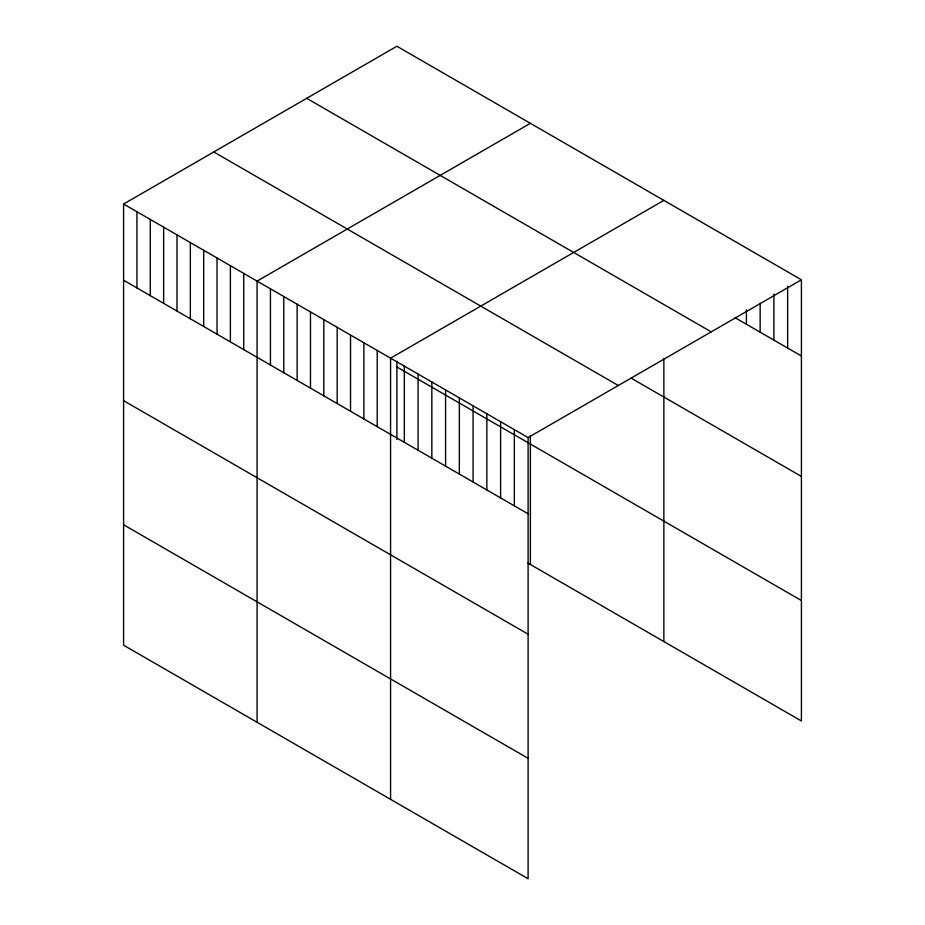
<?xml version="1.0" encoding="UTF-8"?>
<svg xmlns="http://www.w3.org/2000/svg" width="925" height="925" viewBox="0 0 925 925"><rect width="100%" height="100%" fill="white"/><g stroke="black" fill="none" stroke-linecap="round" stroke-linejoin="round"><path stroke-width="1.39" d="M123.592 204.032L528.106 437.583L528.106 878.75L123.592 645.211L123.592 204.032L396.894 46.25L801.408 279.789L801.408 720.968L527.955 563.094M530.383 123.314L257.081 281.108L257.081 722.275M663.872 200.39L390.57 358.172L390.57 799.35M528.106 437.583L801.408 279.789M735.132 317.738L801.408 355.998M306.707 98.316L711.209 331.855M631.104 378.117L801.408 476.433M213.791 151.966L618.293 385.505M396.894 366.982L801.408 600.522M123.592 280.24L528.106 513.78M123.592 400.675L528.106 634.215M123.592 524.764L528.106 758.315M787.649 286.23L787.649 348.054M773.901 294.104L773.901 340.111M760.142 303.412L760.142 332.167M746.394 309.852L746.394 324.236M663.872 358.703L663.872 641.557M530.383 435.594L530.383 564.493M514.346 429.639L514.346 505.836M500.598 421.696L500.598 497.904M486.851 413.752L486.851 489.961M473.091 405.821L473.091 482.017M459.343 397.877L459.343 474.074M445.584 389.934L445.584 466.142M431.836 381.99L431.836 458.199M418.077 374.058L418.077 450.255M404.329 366.115L404.329 442.312M396.894 361.34L396.894 439.525M377.227 350.471L377.227 426.668M363.872 342.759L363.872 418.967M350.529 335.058L350.529 411.255M337.174 327.346L337.174 403.554M323.831 319.645L323.831 395.842M310.476 311.933L310.476 388.13M297.133 304.221L297.133 380.429M283.778 296.52L283.778 372.717M270.435 288.808L270.435 365.017M243.738 273.395L243.738 349.604M230.383 265.695L230.383 341.892M217.04 257.983L217.04 334.191M203.685 250.282L203.685 326.479M190.342 242.57L190.342 318.778M176.987 234.869L176.987 311.066M163.644 227.157L163.644 303.365M150.289 219.456L150.289 295.653M136.946 211.744L136.946 287.941"/></g></svg>
